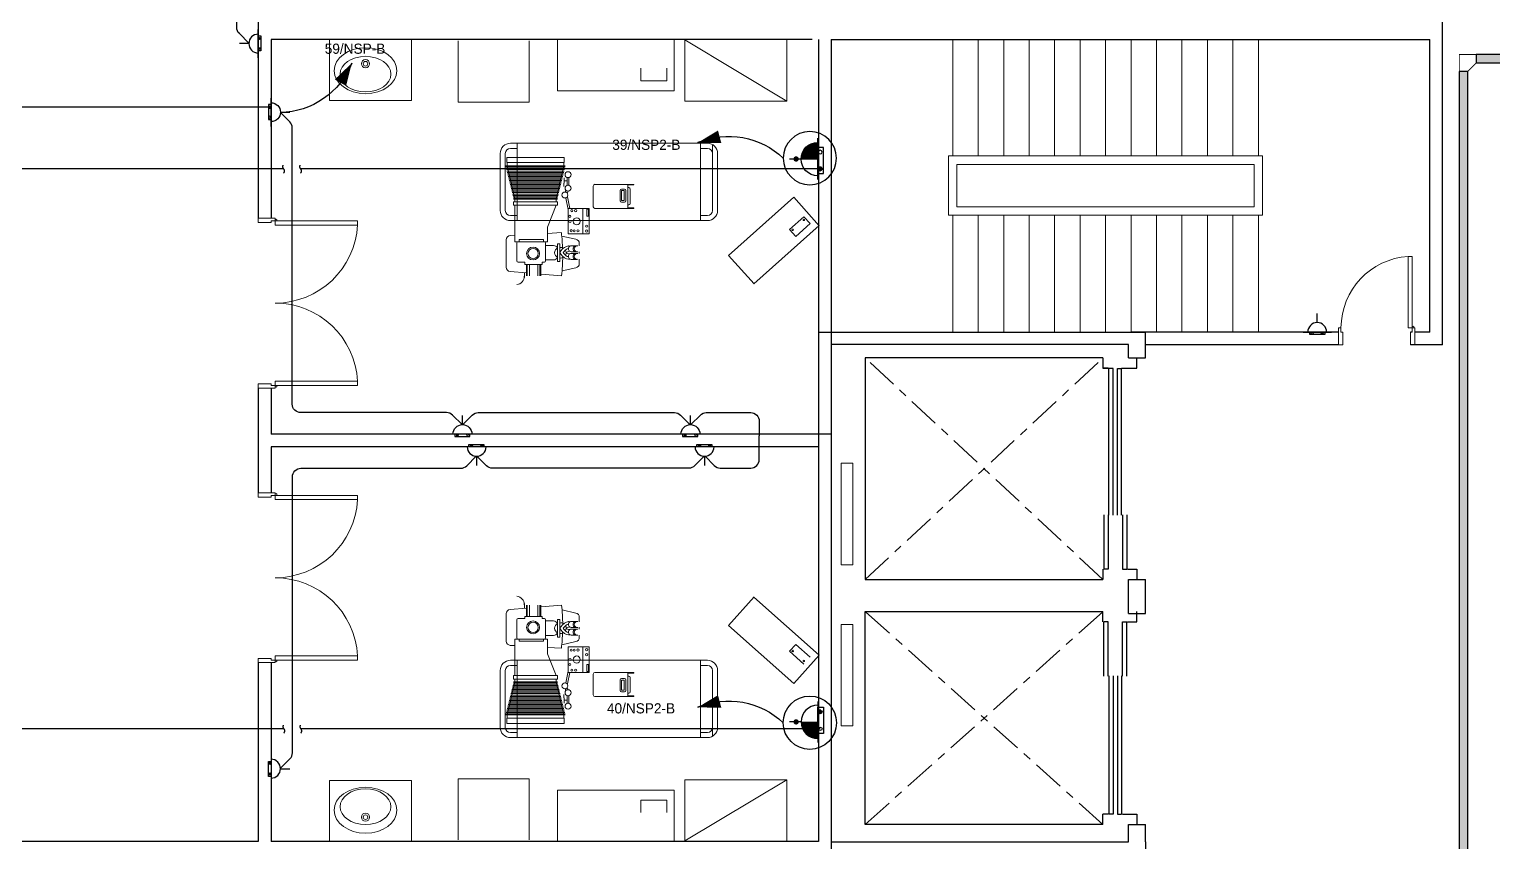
# Model space of a CAD drawing. Extents: x -1451 to 148, y -12854 to 856.
# Drawn here: x 27.23 to 44.47, y 348.67 to 358.24 of the extents above; entities that cross this region are included whole.
import ezdxf
from ezdxf.enums import TextEntityAlignment as Align

# ---------------------------------------------------------------- set-up
doc = ezdxf.new("R2010")
doc.units = 0
doc.header["$LTSCALE"] = 0.15
doc.linetypes.add('CENTERX2', pattern=[4, 2.5, -0.5, 0.5, -0.5])
doc.linetypes.add('HIDDEN', pattern=[0.375, 0.25, -0.125])
doc.layers.get('0').update_dxf_attribs({"color": 252})
for name, color, linetype in [('0 BDH', 252, 'Continuous'), ('0 NORMAL WIRING', 252, 'Continuous'), ('0 sockets', 252, 'Continuous'), ('0 TRATS', 252, 'Continuous'), ('0 WIRING 3', 4, 'Continuous'), ('AUTOINCR', 7, 'Continuous'), ('CIRCUIT_PRO_LAYER', 7, 'Continuous'), ('CPTOOLS-TRAY', 1, 'Continuous'), ('d1', 252, 'Continuous'), ('E- Power- SYM', 4, 'Continuous'), ('E-SOCK', 2, 'Continuous'), ('grocol', 252, 'Continuous'), ('TEXT', 3, 'Continuous'), ('WINDOW', 252, 'Continuous'), ('WIRING', 4, 'Continuous'), ('XREF', 8, 'Continuous')]:
    doc.layers.add(name, color=color, linetype=linetype)
for name, color, linetype, lineweight in [('DOOR', 252, 'Continuous', 20), ('elev', 252, 'Continuous', 9), ('FURNITURE-1', 252, 'Continuous', 9), ('sofa', 252, 'Continuous', 9), ('wall', 252, 'Continuous', 30)]:
    doc.layers.add(name, color=color, linetype=linetype, lineweight=lineweight)

# ---------------------------------------------------------------- blocks, each defined once
blk = doc.blocks.new('ELLIPSE')
blk.add_circle((0.5, 0.5), 0.5)
blk = doc.blocks.new('ARCH')
at = {"layer": 'd1', "linetype": 'CENTERX2'}
for p, q in [((39.874, 351.762), (37.075, 354.372)), ((37.075, 351.762), (39.874, 354.372)), ((37.075, 348.877), (39.874, 351.384)), ((39.874, 348.877), (37.075, 351.384))]:
    blk.add_line(p, q, dxfattribs=at)
at = {"layer": 'd1', "ltscale": 0.5}
for p, q in [((39.944, 352.52), (39.944, 354.248)), ((39.994, 354.248), (39.944, 354.248)), ((39.994, 352.52), (39.994, 354.248)), ((40.044, 352.52), (40.044, 354.248)), ((40.044, 354.248), (40.094, 354.248)), ((40.094, 352.52), (40.094, 354.248)), ((39.884, 352.522), (39.884, 351.882)), ((39.934, 352.522), (39.934, 351.882)), ((40.104, 352.522), (40.104, 351.882)), ((40.154, 352.522), (40.154, 351.882)), ((39.934, 351.882), (39.884, 351.882)), ((40.104, 351.882), (40.154, 351.882)), ((39.884, 350.624), (39.884, 351.264)), ((39.934, 351.264), (39.884, 351.264)), ((39.934, 350.624), (39.934, 351.264)), ((40.104, 350.624), (40.104, 351.264)), ((40.104, 351.264), (40.154, 351.264)), ((40.154, 350.624), (40.154, 351.264)), ((39.944, 350.626), (39.944, 348.997)), ((39.994, 350.626), (39.994, 348.997)), ((40.044, 350.626), (40.044, 348.997)), ((40.094, 350.626), (40.094, 348.997)), ((39.994, 348.997), (39.944, 348.997)), ((40.044, 348.997), (40.094, 348.997))]:
    blk.add_line(p, q, dxfattribs=at)
at = {"layer": 'DOOR'}
for points in [[(30.125, 355.987), (30.125, 356.017), (29.925, 356.017), (29.925, 355.967), (30.075, 355.967), (30.075, 355.987)], [(30.125, 355.987), (31.095, 355.987), (31.095, 355.937), (30.125, 355.937)], [(43.518, 354.727), (43.518, 355.567), (43.469, 355.567), (43.469, 354.727)], [(42.678, 354.727), (42.648, 354.727), (42.648, 354.527), (42.698, 354.527), (42.698, 354.677), (42.678, 354.677)], [(43.518, 354.727), (43.548, 354.727), (43.548, 354.527), (43.498, 354.527), (43.498, 354.677), (43.518, 354.677)], [(30.125, 354.047), (30.125, 354.017), (29.925, 354.017), (29.925, 354.067), (30.075, 354.067), (30.075, 354.047)], [(30.125, 354.047), (31.095, 354.047), (31.095, 354.097), (30.125, 354.097)], [(30.125, 352.753), (30.125, 352.783), (29.925, 352.783), (29.925, 352.733), (30.075, 352.733), (30.075, 352.753)], [(30.125, 352.753), (31.095, 352.753), (31.095, 352.703), (30.125, 352.703)], [(30.125, 350.813), (30.125, 350.783), (29.925, 350.783), (29.925, 350.833), (30.075, 350.833), (30.075, 350.813)], [(30.125, 350.813), (31.095, 350.813), (31.095, 350.863), (30.125, 350.863)]]:
    blk.add_lwpolyline(points, close=True, dxfattribs=at)
for centre in [(30.135, 355.997), (43.528, 354.737), (30.135, 354.037), (30.135, 352.763), (30.135, 350.803)]:
    blk.add_circle(centre, 0.01, dxfattribs=at)
for centre, radius, start, end in [((30.125, 355.989), 0.971, 270, 357.0492), ((43.523, 354.724), 0.845, 93.6111, 179.7782), ((30.125, 354.047), 0.971, 2.9508, 90), ((30.125, 352.753), 0.971, 270, 357.0492), ((30.125, 350.811), 0.971, 2.9508, 90)]:
    blk.add_arc(centre, radius, start, end, dxfattribs=at)
at = {"layer": 'elev'}
for p, q in [((38.105, 356.752), (38.105, 358.127)), ((38.105, 356.752), (38.105, 358.127)), ((38.405, 356.752), (38.405, 358.127)), ((38.705, 356.752), (38.705, 358.127)), ((39.005, 356.752), (39.005, 358.127)), ((39.305, 356.752), (39.305, 358.127)), ((39.605, 356.752), (39.605, 358.127)), ((39.905, 356.752), (39.905, 358.127)), ((40.205, 356.752), (40.205, 358.127)), ((40.505, 356.752), (40.505, 358.127)), ((40.805, 356.752), (40.805, 358.127)), ((41.105, 356.752), (41.105, 358.127)), ((41.405, 356.752), (41.405, 358.127)), ((41.705, 356.752), (41.705, 358.127)), ((38.055, 356.752), (41.755, 356.752)), ((38.055, 356.052), (38.055, 356.752)), ((38.155, 356.652), (41.655, 356.652)), ((38.155, 356.152), (38.155, 356.652)), ((41.655, 356.652), (41.655, 356.152)), ((41.755, 356.752), (41.755, 356.052)), ((41.655, 356.152), (38.155, 356.152)), ((41.755, 356.052), (38.055, 356.052)), ((38.105, 354.677), (38.105, 356.052)), ((38.105, 354.677), (38.105, 356.052)), ((38.405, 354.677), (38.405, 356.052)), ((38.705, 354.677), (38.705, 356.052)), ((39.005, 354.677), (39.005, 356.052)), ((39.305, 354.677), (39.305, 356.052)), ((39.605, 354.677), (39.605, 356.052)), ((39.905, 354.677), (39.905, 356.052)), ((40.205, 354.677), (40.205, 356.052)), ((40.505, 354.677), (40.505, 356.052)), ((40.805, 354.677), (40.805, 356.052)), ((41.105, 354.677), (41.105, 356.052)), ((41.405, 354.677), (41.405, 356.052)), ((41.705, 354.677), (41.705, 356.052)), ((36.792, 353.133), (36.792, 351.936)), ((36.928, 353.133), (36.792, 353.133)), ((36.928, 351.936), (36.928, 353.133)), ((36.792, 351.936), (36.928, 351.936)), ((36.792, 351.233), (36.792, 350.036)), ((36.928, 351.233), (36.792, 351.233)), ((36.928, 350.036), (36.928, 351.233)), ((36.792, 350.036), (36.928, 350.036))]:
    blk.add_line(p, q, dxfattribs=at)
at = {"layer": 'FURNITURE-1', "ltscale": 0.5}
for p, q in [((30.764, 358.125), (30.764, 357.405)), ((31.731, 358.125), (31.731, 357.405)), ((32.28, 357.386), (32.28, 358.106)), ((33.116, 357.386), (33.116, 358.106)), ((33.45, 357.518), (33.45, 358.118)), ((34.822, 357.518), (34.822, 358.118)), ((36.151, 357.398), (34.951, 358.118)), ((34.951, 357.398), (34.951, 358.118)), ((36.151, 358.125), (36.151, 357.398)), ((34.433, 357.637), (34.433, 357.784)), ((34.738, 357.637), (34.738, 357.784)), ((33.45, 357.52), (34.822, 357.52)), ((34.433, 357.637), (34.738, 357.637)), ((31.731, 357.405), (30.764, 357.405)), ((32.28, 357.386), (33.116, 357.386)), ((36.151, 357.398), (34.951, 357.398)), ((35.135, 356.901), (32.975, 356.901)), ((35.135, 356.901), (32.975, 356.901)), ((35.135, 356.901), (35.135, 355.99)), ((35.135, 356.901), (35.215, 356.901)), ((35.135, 356.841), (35.215, 356.841)), ((35.275, 356.885), (35.275, 356.11)), ((35.335, 356.781), (35.335, 356.11)), ((35.465, 355.579), (36.232, 356.265)), ((36.532, 355.93), (36.232, 356.265)), ((35.135, 355.99), (32.975, 355.99)), ((35.135, 355.99), (32.975, 355.99)), ((35.135, 356.05), (35.215, 356.05)), ((35.135, 355.99), (35.215, 355.99)), ((36.353, 356.036), (36.183, 355.884)), ((36.426, 355.955), (36.353, 356.036)), ((35.764, 355.245), (36.531, 355.931)), ((36.256, 355.802), (36.183, 355.884)), ((36.256, 355.802), (36.426, 355.955)), ((35.765, 355.244), (35.465, 355.579)), ((35.765, 351.556), (35.465, 351.221)), ((35.764, 351.555), (36.531, 350.869)), ((35.465, 351.221), (36.232, 350.535)), ((36.256, 350.998), (36.183, 350.916)), ((36.256, 350.998), (36.426, 350.845)), ((35.135, 350.81), (32.975, 350.81)), ((35.135, 350.81), (32.975, 350.81)), ((35.135, 349.899), (35.135, 350.81)), ((35.135, 350.81), (35.215, 350.81)), ((36.353, 350.764), (36.183, 350.916)), ((36.532, 350.87), (36.232, 350.535)), ((35.135, 350.75), (35.215, 350.75)), ((35.275, 349.915), (35.275, 350.69)), ((35.335, 350.019), (35.335, 350.69)), ((35.135, 349.959), (35.215, 349.959)), ((35.135, 349.899), (32.975, 349.899)), ((35.135, 349.899), (32.975, 349.899)), ((35.135, 349.899), (35.215, 349.899)), ((32.28, 349.414), (32.28, 348.694)), ((32.28, 349.414), (33.116, 349.414)), ((33.116, 349.414), (33.116, 348.694)), ((31.731, 349.395), (30.764, 349.395)), ((30.764, 348.675), (30.764, 349.395)), ((31.731, 348.675), (31.731, 349.395)), ((33.45, 349.282), (33.45, 348.682)), ((33.45, 349.28), (34.822, 349.28)), ((34.822, 349.282), (34.822, 348.682)), ((36.151, 349.402), (34.951, 348.682)), ((36.151, 349.402), (34.951, 349.402)), ((34.951, 349.402), (34.951, 348.682)), ((36.151, 349.402), (36.151, 348.682)), ((34.433, 349.163), (34.433, 349.016)), ((34.433, 349.163), (34.738, 349.163)), ((34.738, 349.163), (34.738, 349.016))]:
    blk.add_line(p, q, dxfattribs=at)
for centre in [(36.351, 355.998), (36.22, 355.881), (36.22, 350.919), (36.351, 350.802)]:
    blk.add_circle(centre, 0.00846, dxfattribs=at)
for centre, radius, start, end in [((35.215, 356.781), 0.12, 0, 90), ((35.215, 356.781), 0.06, 0, 90), ((35.215, 356.11), 0.12, 270, 0), ((35.215, 356.11), 0.06, 270, 0), ((35.215, 350.69), 0.12, 0, 90), ((35.215, 350.69), 0.06, 0, 90), ((35.215, 350.019), 0.06, 270, 0), ((35.215, 350.019), 0.12, 270, 0)]:
    blk.add_arc(centre, radius, start, end, dxfattribs=at)
at = {"layer": 'grocol', "ltscale": 0.5}
for p, q in [((40.374, 354.673), (36.53, 354.673)), ((40.374, 354.532), (40.374, 354.673)), ((40.174, 354.532), (36.675, 354.532)), ((36.675, 348.673), (40.174, 348.673)), ((40.374, 348.673), (40.374, 348.532))]:
    blk.add_line(p, q, dxfattribs=at)
at = {"layer": 'sofa'}
for p, q in [((32.975, 356.901), (32.895, 356.901)), ((32.975, 356.901), (32.895, 356.901)), ((32.975, 356.841), (32.895, 356.841)), ((32.975, 356.841), (32.895, 356.841)), ((32.975, 356.901), (32.975, 355.99)), ((32.975, 356.901), (32.975, 355.99)), ((32.775, 356.781), (32.775, 356.11)), ((32.775, 356.781), (32.775, 356.11)), ((32.835, 356.781), (32.835, 356.11)), ((32.835, 356.781), (32.835, 356.11)), ((32.852, 356.673), (32.852, 356.735)), ((32.852, 356.673), (32.852, 356.735)), ((32.852, 356.735), (33.529, 356.735)), ((32.852, 356.735), (33.529, 356.735)), ((33.529, 356.673), (32.852, 356.673)), ((33.529, 356.673), (32.852, 356.673)), ((32.855, 356.634), (32.855, 356.673)), ((32.855, 356.634), (32.855, 356.673)), ((33.526, 356.634), (33.526, 356.673)), ((33.529, 356.673), (33.529, 356.735)), ((33.529, 356.673), (33.529, 356.735)), ((33.541, 356.634), (32.84, 356.634)), ((33.541, 356.634), (32.84, 356.634)), ((33.538, 356.622), (32.842, 356.622)), ((33.538, 356.622), (32.842, 356.622)), ((33.535, 356.606), (32.846, 356.606)), ((33.535, 356.606), (32.846, 356.606)), ((33.531, 356.59), (32.85, 356.59)), ((33.531, 356.59), (32.85, 356.59)), ((33.527, 356.574), (32.854, 356.574)), ((33.527, 356.574), (32.854, 356.574)), ((32.855, 356.634), (32.947, 356.248)), ((32.855, 356.634), (32.947, 356.248)), ((33.523, 356.558), (32.858, 356.558)), ((33.523, 356.558), (32.858, 356.558)), ((33.519, 356.542), (32.861, 356.542)), ((33.519, 356.542), (32.861, 356.542)), ((33.516, 356.526), (32.865, 356.526)), ((33.516, 356.526), (32.865, 356.526)), ((33.512, 356.51), (32.869, 356.51)), ((33.512, 356.51), (32.869, 356.51)), ((33.508, 356.495), (32.873, 356.495)), ((33.508, 356.495), (32.873, 356.495)), ((33.504, 356.479), (32.877, 356.479)), ((33.504, 356.479), (32.877, 356.479)), ((33.526, 356.634), (33.434, 356.248)), ((33.526, 356.634), (33.434, 356.248)), ((33.529, 356.494), (33.529, 356.432)), ((33.529, 356.494), (33.529, 356.432)), ((33.562, 356.496), (33.562, 356.407)), ((33.562, 356.496), (33.562, 356.407)), ((33.585, 356.496), (33.585, 356.407)), ((33.585, 356.496), (33.585, 356.407)), ((33.5, 356.463), (32.88, 356.463)), ((33.5, 356.463), (32.88, 356.463)), ((33.497, 356.447), (32.884, 356.447)), ((33.497, 356.447), (32.884, 356.447)), ((33.493, 356.431), (32.888, 356.431)), ((33.493, 356.431), (32.888, 356.431)), ((33.489, 356.415), (32.892, 356.415)), ((33.489, 356.415), (32.892, 356.415)), ((33.485, 356.399), (32.896, 356.399)), ((33.485, 356.399), (32.896, 356.399)), ((33.481, 356.383), (32.899, 356.383)), ((33.481, 356.383), (32.899, 356.383)), ((33.478, 356.367), (32.903, 356.367)), ((33.478, 356.367), (32.903, 356.367)), ((33.474, 356.351), (32.907, 356.351)), ((33.474, 356.351), (32.907, 356.351)), ((33.47, 356.335), (32.911, 356.335)), ((33.47, 356.335), (32.911, 356.335)), ((33.466, 356.319), (32.915, 356.319)), ((33.466, 356.319), (32.915, 356.319)), ((33.526, 356.393), (33.526, 356.432)), ((33.526, 356.393), (33.526, 356.432)), ((33.562, 356.46), (33.529, 356.46)), ((33.562, 356.46), (33.529, 356.46)), ((33.549, 356.348), (33.538, 356.324)), ((33.576, 356.337), (33.567, 356.317)), ((33.87, 356.153), (33.87, 356.397)), ((33.87, 356.153), (33.87, 356.397)), ((33.89, 356.417), (34.278, 356.417)), ((33.89, 356.417), (34.278, 356.417)), ((34.187, 356.346), (34.187, 356.221)), ((34.187, 356.346), (34.187, 356.221)), ((34.239, 356.361), (34.202, 356.361)), ((34.239, 356.361), (34.202, 356.361)), ((34.204, 356.343), (34.236, 356.343)), ((34.204, 356.225), (34.204, 356.343)), ((34.204, 356.343), (34.236, 356.343)), ((34.204, 356.225), (34.204, 356.343)), ((34.236, 356.343), (34.236, 356.225)), ((34.236, 356.343), (34.236, 356.225)), ((34.254, 356.221), (34.254, 356.346)), ((34.254, 356.221), (34.254, 356.346)), ((34.268, 356.417), (34.347, 356.417)), ((34.268, 356.417), (34.347, 356.417)), ((34.278, 356.417), (34.278, 356.14)), ((34.278, 356.417), (34.278, 356.14)), ((34.347, 356.41), (34.278, 356.41)), ((34.347, 356.41), (34.278, 356.41)), ((34.278, 356.378), (34.29, 356.378)), ((34.278, 356.378), (34.29, 356.378)), ((34.305, 356.363), (34.305, 356.192)), ((34.305, 356.363), (34.305, 356.192)), ((34.347, 356.417), (34.347, 356.41)), ((34.347, 356.417), (34.347, 356.41)), ((33.462, 356.303), (32.918, 356.303)), ((33.462, 356.303), (32.918, 356.303)), ((33.459, 356.287), (32.922, 356.287)), ((33.459, 356.287), (32.922, 356.287)), ((33.455, 356.271), (32.926, 356.271)), ((33.455, 356.271), (32.926, 356.271)), ((33.451, 356.256), (32.93, 356.256)), ((33.451, 356.256), (32.93, 356.256)), ((33.448, 356.244), (32.932, 356.244)), ((32.932, 356.212), (32.932, 356.171)), ((33.449, 356.212), (32.932, 356.212)), ((33.449, 356.171), (32.932, 356.171)), ((32.948, 356.244), (32.948, 356.212)), ((32.948, 356.171), (32.948, 355.741)), ((33.433, 356.171), (33.333, 355.913)), ((33.433, 356.244), (33.433, 356.212)), ((33.449, 356.212), (33.449, 356.171)), ((33.546, 356.255), (33.575, 356.119)), ((33.566, 356.269), (33.594, 356.133)), ((33.566, 356.269), (33.594, 356.133)), ((33.575, 355.832), (33.575, 356.133)), ((33.575, 356.133), (33.823, 356.133)), ((33.575, 356.133), (33.823, 356.133)), ((33.748, 356.133), (33.748, 355.832)), ((33.748, 356.133), (33.748, 355.832)), ((33.823, 356.133), (33.823, 355.832)), ((33.823, 356.133), (33.823, 355.832)), ((34.278, 356.132), (33.89, 356.132)), ((34.278, 356.132), (33.89, 356.132)), ((34.202, 356.206), (34.239, 356.206)), ((34.202, 356.206), (34.239, 356.206)), ((34.236, 356.225), (34.204, 356.225)), ((34.236, 356.225), (34.204, 356.225)), ((34.268, 356.132), (34.347, 356.132)), ((34.268, 356.132), (34.347, 356.132)), ((34.29, 356.177), (34.278, 356.177)), ((34.29, 356.177), (34.278, 356.177)), ((34.347, 356.14), (34.278, 356.14)), ((34.347, 356.14), (34.278, 356.14)), ((34.278, 356.132), (34.278, 356.132)), ((34.278, 356.132), (34.278, 356.132)), ((34.347, 356.132), (34.347, 356.14)), ((34.347, 356.132), (34.347, 356.14)), ((32.975, 356.05), (32.895, 356.05)), ((32.975, 355.99), (32.895, 355.99)), ((33.816, 356.123), (33.794, 356.123)), ((33.794, 356.123), (33.794, 356.041)), ((33.816, 356.123), (33.794, 356.123)), ((33.794, 356.123), (33.794, 356.041)), ((33.794, 356.041), (33.816, 356.041)), ((33.794, 356.041), (33.816, 356.041)), ((33.816, 356.041), (33.816, 356.123)), ((33.816, 356.041), (33.816, 356.123)), ((32.893, 355.814), (32.948, 355.817)), ((33.333, 355.741), (33.333, 355.913)), ((33.333, 355.839), (33.496, 355.848)), ((33.5, 355.808), (33.667, 355.77)), ((33.5, 355.808), (33.667, 355.77)), ((33.823, 355.832), (33.575, 355.832)), ((33.823, 355.832), (33.575, 355.832)), ((32.846, 355.44), (32.846, 355.764)), ((33.021, 355.741), (32.948, 355.741)), ((32.97, 355.514), (32.97, 355.726)), ((32.985, 355.741), (33.295, 355.741)), ((33.285, 355.766), (32.999, 355.766)), ((32.999, 355.766), (32.999, 355.741)), ((33.26, 355.741), (33.333, 355.741)), ((33.285, 355.741), (33.285, 355.766)), ((33.31, 355.726), (33.31, 355.514)), ((33.31, 355.696), (33.404, 355.696)), ((33.451, 355.717), (33.476, 355.717)), ((33.451, 355.508), (33.451, 355.717)), ((33.476, 355.717), (33.476, 355.508)), ((33.612, 355.692), (33.677, 355.692)), ((33.612, 355.692), (33.677, 355.692)), ((33.682, 355.622), (33.612, 355.622)), ((33.682, 355.622), (33.612, 355.622)), ((33.706, 355.721), (33.706, 355.692)), ((33.706, 355.721), (33.706, 355.692)), ((33.706, 355.623), (33.706, 355.601)), ((33.706, 355.623), (33.706, 355.601)), ((33.066, 355.499), (32.985, 355.499)), ((33.066, 355.499), (33.066, 355.473)), ((33.066, 355.473), (33.268, 355.473)), ((33.086, 355.339), (33.086, 355.473)), ((33.094, 355.473), (33.094, 355.339)), ((33.119, 355.473), (33.119, 355.339)), ((33.218, 355.473), (33.218, 355.339)), ((33.243, 355.473), (33.243, 355.339)), ((33.252, 355.473), (33.252, 355.339)), ((33.295, 355.499), (33.268, 355.499)), ((33.268, 355.473), (33.268, 355.499)), ((33.404, 355.527), (33.31, 355.527)), ((33.476, 355.508), (33.451, 355.508)), ((33.682, 355.604), (33.612, 355.604)), ((33.682, 355.604), (33.612, 355.604)), ((33.612, 355.533), (33.677, 355.533)), ((33.612, 355.533), (33.677, 355.533)), ((33.706, 355.535), (33.706, 355.483)), ((33.706, 355.535), (33.706, 355.483)), ((33.086, 355.374), (32.892, 355.39)), ((33.059, 355.321), (33.059, 355.376)), ((33.499, 355.34), (33.252, 355.36)), ((33.504, 355.397), (33.667, 355.434)), ((33.504, 355.397), (33.667, 355.434)), ((33.059, 351.479), (33.059, 351.424)), ((32.846, 351.36), (32.846, 351.036)), ((33.086, 351.426), (32.892, 351.41)), ((33.066, 351.301), (33.066, 351.327)), ((33.066, 351.327), (33.268, 351.327)), ((33.086, 351.461), (33.086, 351.327)), ((33.094, 351.327), (33.094, 351.461)), ((33.119, 351.327), (33.119, 351.461)), ((33.218, 351.327), (33.218, 351.461)), ((33.243, 351.327), (33.243, 351.461)), ((33.252, 351.327), (33.252, 351.461)), ((33.499, 351.46), (33.252, 351.44)), ((33.268, 351.327), (33.268, 351.301)), ((33.504, 351.403), (33.667, 351.366)), ((33.504, 351.403), (33.667, 351.366)), ((33.706, 351.265), (33.706, 351.317)), ((33.706, 351.265), (33.706, 351.317)), ((32.97, 351.286), (32.97, 351.074)), ((33.066, 351.301), (32.985, 351.301)), ((33.295, 351.301), (33.268, 351.301)), ((33.31, 351.074), (33.31, 351.286)), ((33.404, 351.273), (33.31, 351.273)), ((33.476, 351.292), (33.451, 351.292)), ((33.451, 351.292), (33.451, 351.083)), ((33.476, 351.083), (33.476, 351.292)), ((33.612, 351.267), (33.677, 351.267)), ((33.612, 351.267), (33.677, 351.267)), ((33.682, 351.196), (33.612, 351.196)), ((33.682, 351.196), (33.612, 351.196)), ((33.682, 351.178), (33.612, 351.178)), ((33.682, 351.178), (33.612, 351.178)), ((33.706, 351.177), (33.706, 351.199)), ((33.706, 351.177), (33.706, 351.199)), ((32.893, 350.986), (32.948, 350.983)), ((32.948, 350.629), (32.948, 351.059)), ((33.021, 351.059), (32.948, 351.059)), ((32.985, 351.059), (33.295, 351.059)), ((32.999, 351.034), (32.999, 351.059)), ((33.285, 351.034), (32.999, 351.034)), ((33.26, 351.059), (33.333, 351.059)), ((33.285, 351.059), (33.285, 351.034)), ((33.31, 351.104), (33.404, 351.104)), ((33.333, 351.059), (33.333, 350.887)), ((33.333, 350.961), (33.496, 350.952)), ((33.451, 351.083), (33.476, 351.083)), ((33.5, 350.992), (33.667, 351.03)), ((33.5, 350.992), (33.667, 351.03)), ((33.823, 350.968), (33.575, 350.968)), ((33.823, 350.968), (33.575, 350.968)), ((33.575, 350.968), (33.575, 350.667)), ((33.612, 351.108), (33.677, 351.108)), ((33.612, 351.108), (33.677, 351.108)), ((33.706, 351.079), (33.706, 351.108)), ((33.706, 351.079), (33.706, 351.108)), ((33.748, 350.667), (33.748, 350.968)), ((33.748, 350.667), (33.748, 350.968)), ((33.823, 350.667), (33.823, 350.968)), ((33.823, 350.667), (33.823, 350.968)), ((32.975, 350.81), (32.895, 350.81)), ((32.975, 349.899), (32.975, 350.81)), ((32.975, 349.899), (32.975, 350.81)), ((33.433, 350.629), (33.333, 350.887)), ((32.775, 350.019), (32.775, 350.69)), ((32.775, 350.019), (32.775, 350.69)), ((32.835, 350.019), (32.835, 350.69)), ((32.835, 350.019), (32.835, 350.69)), ((32.975, 350.75), (32.895, 350.75)), ((33.449, 350.629), (32.932, 350.629)), ((32.932, 350.588), (32.932, 350.629)), ((33.449, 350.588), (33.449, 350.629)), ((33.546, 350.545), (33.575, 350.681)), ((33.566, 350.531), (33.594, 350.667)), ((33.566, 350.531), (33.594, 350.667)), ((33.575, 350.667), (33.823, 350.667)), ((33.575, 350.667), (33.823, 350.667)), ((33.794, 350.677), (33.794, 350.759)), ((33.794, 350.759), (33.816, 350.759)), ((33.794, 350.677), (33.794, 350.759)), ((33.794, 350.759), (33.816, 350.759)), ((33.816, 350.677), (33.794, 350.677)), ((33.816, 350.677), (33.794, 350.677)), ((33.816, 350.759), (33.816, 350.677)), ((33.816, 350.759), (33.816, 350.677)), ((33.87, 350.647), (33.87, 350.403)), ((33.87, 350.647), (33.87, 350.403)), ((34.278, 350.668), (33.89, 350.668)), ((34.278, 350.668), (33.89, 350.668)), ((34.268, 350.668), (34.347, 350.668)), ((34.268, 350.668), (34.347, 350.668)), ((34.278, 350.668), (34.278, 350.668)), ((34.278, 350.668), (34.278, 350.668)), ((34.278, 350.383), (34.278, 350.66)), ((34.278, 350.383), (34.278, 350.66)), ((34.347, 350.66), (34.278, 350.66)), ((34.347, 350.66), (34.278, 350.66)), ((34.29, 350.623), (34.278, 350.623)), ((34.29, 350.623), (34.278, 350.623)), ((34.347, 350.668), (34.347, 350.66)), ((34.347, 350.668), (34.347, 350.66)), ((32.855, 350.166), (32.947, 350.552)), ((32.855, 350.166), (32.947, 350.552)), ((33.474, 350.449), (32.907, 350.449)), ((33.474, 350.449), (32.907, 350.449)), ((33.47, 350.465), (32.911, 350.465)), ((33.47, 350.465), (32.911, 350.465)), ((33.466, 350.481), (32.915, 350.481)), ((33.466, 350.481), (32.915, 350.481)), ((33.462, 350.497), (32.918, 350.497)), ((33.462, 350.497), (32.918, 350.497)), ((33.459, 350.513), (32.922, 350.513)), ((33.459, 350.513), (32.922, 350.513)), ((33.455, 350.529), (32.926, 350.529)), ((33.455, 350.529), (32.926, 350.529)), ((33.451, 350.544), (32.93, 350.544)), ((33.451, 350.544), (32.93, 350.544)), ((33.449, 350.588), (32.932, 350.588)), ((33.448, 350.556), (32.932, 350.556)), ((32.948, 350.556), (32.948, 350.588)), ((33.433, 350.556), (33.433, 350.588)), ((33.526, 350.166), (33.434, 350.552)), ((33.526, 350.166), (33.434, 350.552)), ((33.549, 350.452), (33.538, 350.476)), ((33.576, 350.463), (33.567, 350.483)), ((34.187, 350.454), (34.187, 350.579)), ((34.187, 350.454), (34.187, 350.579)), ((34.202, 350.594), (34.239, 350.594)), ((34.202, 350.594), (34.239, 350.594)), ((34.236, 350.575), (34.204, 350.575)), ((34.204, 350.575), (34.204, 350.457)), ((34.236, 350.575), (34.204, 350.575)), ((34.204, 350.575), (34.204, 350.457)), ((34.204, 350.457), (34.236, 350.457)), ((34.204, 350.457), (34.236, 350.457)), ((34.236, 350.457), (34.236, 350.575)), ((34.236, 350.457), (34.236, 350.575)), ((34.254, 350.579), (34.254, 350.454)), ((34.254, 350.579), (34.254, 350.454)), ((34.305, 350.437), (34.305, 350.608)), ((34.305, 350.437), (34.305, 350.608)), ((33.516, 350.274), (32.865, 350.274)), ((33.516, 350.274), (32.865, 350.274)), ((33.512, 350.29), (32.869, 350.29)), ((33.512, 350.29), (32.869, 350.29)), ((33.508, 350.305), (32.873, 350.305)), ((33.508, 350.305), (32.873, 350.305)), ((33.504, 350.321), (32.877, 350.321)), ((33.504, 350.321), (32.877, 350.321)), ((33.5, 350.337), (32.88, 350.337)), ((33.5, 350.337), (32.88, 350.337)), ((33.497, 350.353), (32.884, 350.353)), ((33.497, 350.353), (32.884, 350.353)), ((33.493, 350.369), (32.888, 350.369)), ((33.493, 350.369), (32.888, 350.369)), ((33.489, 350.385), (32.892, 350.385)), ((33.489, 350.385), (32.892, 350.385)), ((33.485, 350.401), (32.896, 350.401)), ((33.485, 350.401), (32.896, 350.401)), ((33.481, 350.417), (32.899, 350.417)), ((33.481, 350.417), (32.899, 350.417)), ((33.478, 350.433), (32.903, 350.433)), ((33.478, 350.433), (32.903, 350.433)), ((33.526, 350.407), (33.526, 350.368)), ((33.526, 350.407), (33.526, 350.368)), ((33.529, 350.306), (33.529, 350.368)), ((33.529, 350.306), (33.529, 350.368)), ((33.562, 350.34), (33.529, 350.34)), ((33.562, 350.34), (33.529, 350.34)), ((33.562, 350.304), (33.562, 350.393)), ((33.562, 350.304), (33.562, 350.393)), ((33.585, 350.304), (33.585, 350.393)), ((33.585, 350.304), (33.585, 350.393)), ((33.89, 350.383), (34.278, 350.383)), ((33.89, 350.383), (34.278, 350.383)), ((34.239, 350.439), (34.202, 350.439)), ((34.239, 350.439), (34.202, 350.439)), ((34.268, 350.383), (34.347, 350.383)), ((34.268, 350.383), (34.347, 350.383)), ((34.278, 350.422), (34.29, 350.422)), ((34.278, 350.422), (34.29, 350.422)), ((34.347, 350.39), (34.278, 350.39)), ((34.347, 350.39), (34.278, 350.39)), ((34.347, 350.383), (34.347, 350.39)), ((34.347, 350.383), (34.347, 350.39)), ((33.541, 350.166), (32.84, 350.166)), ((33.541, 350.166), (32.84, 350.166)), ((33.538, 350.178), (32.842, 350.178)), ((33.538, 350.178), (32.842, 350.178)), ((33.535, 350.194), (32.846, 350.194)), ((33.535, 350.194), (32.846, 350.194)), ((33.531, 350.21), (32.85, 350.21)), ((33.531, 350.21), (32.85, 350.21)), ((32.852, 350.127), (32.852, 350.065)), ((33.529, 350.127), (32.852, 350.127)), ((32.852, 350.127), (32.852, 350.065)), ((33.529, 350.127), (32.852, 350.127)), ((33.527, 350.226), (32.854, 350.226)), ((33.527, 350.226), (32.854, 350.226)), ((32.855, 350.166), (32.855, 350.127)), ((32.855, 350.166), (32.855, 350.127)), ((33.523, 350.242), (32.858, 350.242)), ((33.523, 350.242), (32.858, 350.242)), ((33.519, 350.258), (32.861, 350.258)), ((33.519, 350.258), (32.861, 350.258)), ((33.526, 350.166), (33.526, 350.127)), ((33.526, 350.166), (33.526, 350.127)), ((33.529, 350.127), (33.529, 350.065)), ((32.852, 350.065), (33.529, 350.065)), ((32.852, 350.065), (33.529, 350.065)), ((32.975, 349.959), (32.895, 349.959)), ((32.975, 349.959), (32.895, 349.959)), ((32.975, 349.899), (32.895, 349.899)), ((32.975, 349.899), (32.895, 349.899))]:
    blk.add_line(p, q, dxfattribs=at)
for centre, radius in [((31.188, 357.838), 0.048), ((31.188, 357.838), 0.027), ((33.574, 356.531), 0.0349), ((33.574, 356.531), 0.0349), ((33.537, 356.291), 0.0349), ((33.574, 356.372), 0.0349), ((33.574, 356.372), 0.0349), ((33.595, 356.04), 0.0125), ((33.595, 356.04), 0.0125), ((33.597, 355.98), 0.0125), ((33.597, 355.98), 0.0125), ((33.619, 356.107), 0.0125), ((33.619, 356.107), 0.0125), ((33.676, 355.981), 0.0418), ((33.676, 355.981), 0.0418), ((33.664, 356.107), 0.0125), ((33.664, 356.107), 0.0125), ((33.611, 355.871), 0.0125), ((33.611, 355.871), 0.0125), ((33.646, 355.87), 0.0125), ((33.646, 355.87), 0.0125), ((33.691, 355.869), 0.0125), ((33.691, 355.869), 0.0125), ((33.793, 355.924), 0.0134), ((33.793, 355.924), 0.0134), ((33.793, 355.866), 0.0134), ((33.793, 355.866), 0.0134), ((33.162, 355.602), 0.0758), ((33.162, 355.602), 0.0607), ((33.162, 351.198), 0.0758), ((33.162, 351.198), 0.0607), ((33.597, 350.82), 0.0125), ((33.597, 350.82), 0.0125), ((33.611, 350.929), 0.0125), ((33.611, 350.929), 0.0125), ((33.646, 350.93), 0.0125), ((33.646, 350.93), 0.0125), ((33.676, 350.819), 0.0418), ((33.676, 350.819), 0.0418), ((33.691, 350.931), 0.0125), ((33.691, 350.931), 0.0125), ((33.793, 350.934), 0.0134), ((33.793, 350.934), 0.0134), ((33.793, 350.876), 0.0134), ((33.793, 350.876), 0.0134), ((33.595, 350.76), 0.0125), ((33.595, 350.76), 0.0125), ((33.619, 350.693), 0.0125), ((33.619, 350.693), 0.0125), ((33.664, 350.693), 0.0125), ((33.664, 350.693), 0.0125), ((33.537, 350.509), 0.0349), ((33.574, 350.428), 0.0349), ((33.574, 350.428), 0.0349), ((33.574, 350.269), 0.0349), ((33.574, 350.269), 0.0349), ((31.188, 348.962), 0.048), ((31.188, 348.962), 0.027)]:
    blk.add_circle(centre, radius, dxfattribs=at)
for centre, radius, start, end in [((32.895, 356.781), 0.12, 90, 180), ((32.895, 356.781), 0.12, 90, 180), ((32.895, 356.781), 0.06, 90, 180), ((32.895, 356.781), 0.06, 90, 180), ((33.89, 356.397), 0.0201, 90, 180), ((33.89, 356.397), 0.0201, 90, 180), ((34.202, 356.346), 0.0151, 90, 180), ((34.202, 356.346), 0.0151, 90, 180), ((34.239, 356.346), 0.0151, 0, 90), ((34.239, 356.346), 0.0151, 0, 90), ((34.29, 356.363), 0.0151, 360, 90), ((34.29, 356.363), 0.0151, 360, 90), ((33.89, 356.153), 0.0201, 180, 270), ((33.89, 356.153), 0.0201, 180, 270), ((34.202, 356.221), 0.0151, 180, 270), ((34.202, 356.221), 0.0151, 180, 270), ((34.239, 356.221), 0.0151, 270, 360), ((34.239, 356.221), 0.0151, 270, 360), ((34.29, 356.192), 0.0151, 270, 0), ((34.29, 356.192), 0.0151, 270, 0), ((32.895, 356.11), 0.12, 180, 270), ((32.895, 356.11), 0.06, 180, 270), ((32.896, 355.764), 0.0502, 93.1667, 180), ((31.203, 355.58), 2.308, 1.8706, 6.6601), ((32.985, 355.726), 0.0151, 90, 180), ((33.295, 355.726), 0.0151, 360, 90), ((33.404, 355.646), 0.0502, 24.384, 90), ((33.477, 355.612), 0.0613, 115.3697, 244.6303), ((33.489, 355.612), 0.0628, 59.6987, 102.6956), ((33.489, 355.612), 0.0628, 331.3435, 30.3854), ((33.612, 355.658), 0.0348, 89.7532, 270.2468), ((33.612, 355.658), 0.0348, 89.7532, 270.2468), ((33.667, 355.658), 0.0348, 79.7064, 280.2936), ((33.667, 355.658), 0.0348, 79.7064, 280.2936), ((33.682, 355.658), 0.0348, 79.7064, 280.2936), ((33.682, 355.658), 0.0348, 79.7064, 280.2936), ((33.656, 355.721), 0.0502, 0, 77.1147), ((33.656, 355.721), 0.0502, 0, 77.1147), ((32.985, 355.514), 0.0151, 180, 270), ((33.295, 355.514), 0.0151, 270, 0), ((33.404, 355.577), 0.0502, 270, 336.3245), ((33.489, 355.612), 0.0628, 257.3044, 302.0748), ((31.203, 355.58), 2.308, 354.0238, 359.7267), ((33.612, 355.568), 0.0348, 89.7532, 270.2468), ((33.612, 355.568), 0.0348, 89.7532, 270.2468), ((33.667, 355.568), 0.0348, 79.7064, 280.2936), ((33.667, 355.568), 0.0348, 79.7064, 280.2936), ((33.682, 355.568), 0.0348, 79.7064, 280.2936), ((33.682, 355.568), 0.0348, 79.7064, 280.2936), ((33.656, 355.483), 0.0502, 282.8853, 0), ((33.656, 355.483), 0.0502, 282.8853, 0), ((32.896, 355.44), 0.0502, 180, 265.256), ((32.958, 355.335), 0.1, 277.1202, 360), ((32.958, 351.465), 0.1, 0, 82.8798), ((32.896, 351.36), 0.0502, 94.744, 180), ((31.203, 351.22), 2.308, 0.2733, 5.9762), ((33.656, 351.317), 0.0502, 0, 77.1147), ((33.656, 351.317), 0.0502, 0, 77.1147), ((32.985, 351.286), 0.0151, 90, 180), ((33.295, 351.286), 0.0151, 360, 90), ((33.404, 351.223), 0.0502, 23.6755, 90), ((33.404, 351.154), 0.0502, 270, 335.616), ((33.477, 351.188), 0.0613, 115.3697, 244.6303), ((33.489, 351.188), 0.0628, 57.9252, 102.6956), ((33.489, 351.188), 0.0628, 257.3044, 300.3013), ((31.203, 351.22), 2.308, 353.3399, 358.1294), ((33.489, 351.188), 0.0628, 329.6146, 28.6565), ((33.612, 351.232), 0.0348, 89.7532, 270.2468), ((33.612, 351.232), 0.0348, 89.7532, 270.2468), ((33.612, 351.142), 0.0348, 89.7532, 270.2468), ((33.612, 351.142), 0.0348, 89.7532, 270.2468), ((33.667, 351.232), 0.0348, 79.7064, 280.2936), ((33.667, 351.232), 0.0348, 79.7064, 280.2936), ((33.667, 351.142), 0.0348, 79.7064, 280.2936), ((33.667, 351.142), 0.0348, 79.7064, 280.2936), ((33.682, 351.232), 0.0348, 79.7064, 280.2936), ((33.682, 351.232), 0.0348, 79.7064, 280.2936), ((33.682, 351.142), 0.0348, 79.7064, 280.2936), ((33.682, 351.142), 0.0348, 79.7064, 280.2936), ((32.896, 351.036), 0.0502, 180, 266.8333), ((32.985, 351.074), 0.0151, 180, 270), ((33.295, 351.074), 0.0151, 270, 0), ((33.656, 351.079), 0.0502, 282.8853, 0), ((33.656, 351.079), 0.0502, 282.8853, 0), ((32.895, 350.69), 0.12, 90, 180), ((32.895, 350.69), 0.06, 90, 180), ((33.89, 350.647), 0.0201, 90, 180), ((33.89, 350.647), 0.0201, 90, 180), ((34.29, 350.608), 0.0151, 360, 90), ((34.29, 350.608), 0.0151, 360, 90), ((34.202, 350.579), 0.0151, 90, 180), ((34.202, 350.579), 0.0151, 90, 180), ((34.202, 350.454), 0.0151, 180, 270), ((34.202, 350.454), 0.0151, 180, 270), ((34.239, 350.579), 0.0151, 0, 90), ((34.239, 350.579), 0.0151, 0, 90), ((34.239, 350.454), 0.0151, 270, 360), ((34.239, 350.454), 0.0151, 270, 360), ((33.89, 350.403), 0.0201, 180, 270), ((33.89, 350.403), 0.0201, 180, 270), ((34.29, 350.437), 0.0151, 270, 0), ((34.29, 350.437), 0.0151, 270, 0), ((32.895, 350.019), 0.12, 180, 270), ((32.895, 350.019), 0.12, 180, 270), ((32.895, 350.019), 0.06, 180, 270), ((32.895, 350.019), 0.06, 180, 270)]:
    blk.add_arc(centre, radius, start, end, dxfattribs=at)
for points, knots in [([(33.48, 355.613), (33.48, 355.619), (33.512, 355.662), (33.55, 355.695), (33.592, 355.691), (33.599, 355.69)], [0.0199837, 0.0199837, 0.0199837, 0.0199837, 0.0586044, 0.2738561, 0.3130564, 0.3130564, 0.3130564, 0.3130564]), ([(33.48, 355.613), (33.48, 355.619), (33.512, 355.662), (33.55, 355.695), (33.592, 355.691), (33.599, 355.69)], [0.0199837, 0.0199837, 0.0199837, 0.0199837, 0.0586044, 0.2738561, 0.3130564, 0.3130564, 0.3130564, 0.3130564]), ([(33.516, 355.613), (33.517, 355.617), (33.541, 355.642), (33.559, 355.659), (33.577, 355.661)], [0.0271868, 0.0271868, 0.0271868, 0.0271868, 0.0586044, 0.18639, 0.18639, 0.18639, 0.18639]), ([(33.592, 355.628), (33.584, 355.627), (33.569, 355.625), (33.557, 355.617), (33.551, 355.613)], [0, 0, 0, 0, 0.04822204, 0.08732286, 0.08732286, 0.08732286, 0.08732286]), ([(33.592, 355.628), (33.584, 355.627), (33.569, 355.625), (33.557, 355.617), (33.551, 355.613)], [0, 0, 0, 0, 0.04822204, 0.08732286, 0.08732286, 0.08732286, 0.08732286]), ([(33.48, 355.613), (33.48, 355.607), (33.512, 355.564), (33.55, 355.531), (33.592, 355.535), (33.599, 355.536)], [0.0199837, 0.0199837, 0.0199837, 0.0199837, 0.0586044, 0.2738561, 0.3130564, 0.3130564, 0.3130564, 0.3130564]), ([(33.48, 355.613), (33.48, 355.607), (33.512, 355.564), (33.55, 355.531), (33.592, 355.535), (33.599, 355.536)], [0.0199837, 0.0199837, 0.0199837, 0.0199837, 0.0586044, 0.2738561, 0.3130564, 0.3130564, 0.3130564, 0.3130564]), ([(33.516, 355.613), (33.517, 355.608), (33.541, 355.584), (33.559, 355.567), (33.577, 355.565)], [0.0271868, 0.0271868, 0.0271868, 0.0271868, 0.0586044, 0.18639, 0.18639, 0.18639, 0.18639]), ([(33.592, 355.597), (33.584, 355.599), (33.569, 355.601), (33.557, 355.609), (33.551, 355.613)], [0, 0, 0, 0, 0.04822204, 0.08732286, 0.08732286, 0.08732286, 0.08732286]), ([(33.592, 355.597), (33.584, 355.599), (33.569, 355.601), (33.557, 355.609), (33.551, 355.613)], [0, 0, 0, 0, 0.04822204, 0.08732286, 0.08732286, 0.08732286, 0.08732286]), ([(33.48, 351.187), (33.48, 351.193), (33.512, 351.236), (33.55, 351.269), (33.592, 351.265), (33.599, 351.264)], [0.0199837, 0.0199837, 0.0199837, 0.0199837, 0.0586044, 0.2738561, 0.3130564, 0.3130564, 0.3130564, 0.3130564]), ([(33.48, 351.187), (33.48, 351.193), (33.512, 351.236), (33.55, 351.269), (33.592, 351.265), (33.599, 351.264)], [0.0199837, 0.0199837, 0.0199837, 0.0199837, 0.0586044, 0.2738561, 0.3130564, 0.3130564, 0.3130564, 0.3130564]), ([(33.48, 351.187), (33.48, 351.181), (33.512, 351.138), (33.55, 351.105), (33.592, 351.109), (33.599, 351.11)], [0.0199837, 0.0199837, 0.0199837, 0.0199837, 0.0586044, 0.2738561, 0.3130564, 0.3130564, 0.3130564, 0.3130564]), ([(33.48, 351.187), (33.48, 351.181), (33.512, 351.138), (33.55, 351.105), (33.592, 351.109), (33.599, 351.11)], [0.0199837, 0.0199837, 0.0199837, 0.0199837, 0.0586044, 0.2738561, 0.3130564, 0.3130564, 0.3130564, 0.3130564]), ([(33.516, 351.187), (33.517, 351.192), (33.541, 351.216), (33.559, 351.233), (33.577, 351.235)], [0.0271868, 0.0271868, 0.0271868, 0.0271868, 0.0586044, 0.18639, 0.18639, 0.18639, 0.18639]), ([(33.516, 351.187), (33.517, 351.183), (33.541, 351.158), (33.559, 351.141), (33.577, 351.139)], [0.0271868, 0.0271868, 0.0271868, 0.0271868, 0.0586044, 0.18639, 0.18639, 0.18639, 0.18639]), ([(33.592, 351.203), (33.584, 351.201), (33.569, 351.199), (33.557, 351.191), (33.551, 351.187)], [0, 0, 0, 0, 0.04822204, 0.08732286, 0.08732286, 0.08732286, 0.08732286]), ([(33.592, 351.203), (33.584, 351.201), (33.569, 351.199), (33.557, 351.191), (33.551, 351.187)], [0, 0, 0, 0, 0.04822204, 0.08732286, 0.08732286, 0.08732286, 0.08732286]), ([(33.592, 351.172), (33.584, 351.173), (33.569, 351.175), (33.557, 351.183), (33.551, 351.187)], [0, 0, 0, 0, 0.04822204, 0.08732286, 0.08732286, 0.08732286, 0.08732286]), ([(33.592, 351.172), (33.584, 351.173), (33.569, 351.175), (33.557, 351.183), (33.551, 351.187)], [0, 0, 0, 0, 0.04822204, 0.08732286, 0.08732286, 0.08732286, 0.08732286])]:
    blk.add_open_spline(points, degree=3, knots=knots, dxfattribs=at)
at = {"layer": 'wall'}
for p, q in [((43.875, 358.125), (43.875, 361.911)), ((29.925, 359.325), (29.925, 358.2)), ((29.925, 358.2), (29.925, 356.017)), ((30.075, 358.125), (30.075, 356.017)), ((31.725, 358.125), (30.075, 358.125)), ((36.45, 358.125), (31.709, 358.125)), ((36.525, 358.125), (36.525, 348.675)), ((36.675, 358.125), (43.725, 358.125)), ((36.675, 358.125), (43.725, 358.125)), ((36.675, 358.125), (36.675, 348.525)), ((43.725, 354.677), (43.725, 358.125)), ((43.875, 354.527), (43.875, 358.125)), ((42.648, 354.677), (40.205, 354.677)), ((42.416, 354.677), (42.396, 354.677)), ((43.518, 354.677), (43.498, 354.677)), ((43.725, 354.677), (43.548, 354.677)), ((40.174, 354.372), (40.174, 354.532)), ((42.648, 354.527), (40.374, 354.527)), ((43.875, 354.527), (43.498, 354.527)), ((37.075, 354.372), (37.075, 351.762)), ((39.874, 354.372), (37.075, 354.372)), ((39.874, 354.372), (39.874, 354.252)), ((39.874, 354.252), (39.945, 354.252)), ((39.934, 354.252), (39.874, 354.252)), ((40.094, 354.252), (40.274, 354.252)), ((40.174, 354.372), (40.374, 354.372)), ((40.274, 354.252), (40.274, 354.372)), ((29.925, 354.017), (29.925, 353.4)), ((30.075, 354.017), (30.075, 353.475)), ((29.925, 353.475), (29.925, 352.783)), ((36.675, 353.475), (30.075, 353.475)), ((36.525, 353.325), (30.075, 353.325)), ((30.075, 353.325), (30.075, 352.783)), ((39.874, 351.882), (39.874, 351.762)), ((40.164, 351.882), (40.274, 351.882)), ((40.274, 351.882), (40.274, 351.762)), ((37.075, 351.762), (39.874, 351.762)), ((40.174, 351.362), (40.174, 351.762)), ((40.174, 351.762), (40.374, 351.762)), ((40.374, 351.362), (40.374, 351.762)), ((37.075, 351.384), (39.874, 351.384)), ((37.075, 348.877), (37.075, 351.384)), ((39.874, 351.264), (39.874, 351.384)), ((40.174, 351.362), (40.374, 351.362)), ((40.274, 351.264), (40.274, 351.384)), ((40.164, 351.264), (40.274, 351.264)), ((29.925, 350.783), (29.925, 348.675)), ((30.075, 350.783), (30.075, 348.675)), ((39.934, 348.997), (39.874, 348.997)), ((39.874, 348.877), (39.874, 348.997)), ((40.104, 348.997), (40.274, 348.997)), ((40.274, 348.997), (40.274, 348.877)), ((39.874, 348.877), (37.075, 348.877)), ((40.174, 348.673), (40.174, 348.877)), ((40.174, 348.877), (40.374, 348.877)), ((40.374, 348.673), (40.374, 348.877)), ((29.925, 348.675), (27.075, 348.675)), ((36.525, 348.675), (30.075, 348.675))]:
    blk.add_line(p, q, dxfattribs=at)
at = {"layer": 'WINDOW', "linetype": 'CENTERX2'}
blk.add_line((40.374, 354.372), (40.374, 354.532), dxfattribs=at)
at = {"layer": 'sofa'}
for p, xscale, yscale, zscale in [((30.819, 357.485), 0.7391999999999825, 0.5412000000000035, 0.7391999999999825), ((30.888, 357.505), 0.6000000000000227, 0.4200000000000159, 0.6000000000000227)]:
    blk.add_blockref('ELLIPSE', p, dxfattribs=dict(at, xscale=xscale, yscale=yscale, zscale=zscale))
at = {"layer": 'sofa', "extrusion": (0, 0, -1), "rotation": 180}
for p, xscale, yscale, zscale in [((-30.819, 349.315), 0.7391999999999825, 0.5412000000000035, -0.7392000000000001), ((-30.888, 349.295), 0.6000000000000227, 0.4200000000000159, -0.6)]:
    blk.add_blockref('ELLIPSE', p, dxfattribs=dict(at, xscale=xscale, yscale=yscale, zscale=zscale))
blk = doc.blocks.new('*U293')
at = {"linetype": 'ByBlock'}
h = blk.add_hatch(dxfattribs=at)
h.set_pattern_fill('ANGLE', color=2)
h.set_pattern_definition([(0, (-301.6926, 2.516), (0, 6.985), [5.08, -1.905]), (90, (-301.6926, 2.516), (-6.985, 4e-16), [5.08, -1.905])])
h.paths.add_polyline_path([(87, -25, 1), (127, -25, 1)])
at = {"color": 6, "linetype": 'ByBlock'}
blk.add_lwpolyline([(-154, 0), (164, 0), (164, -52), (-154, -52)], close=True, dxfattribs=at)
for centre in [(-107, -25), (107, -25)]:
    blk.add_circle(centre, 20.1, dxfattribs=at)
at = {"layer": 'E-SOCK'}
for p, q in [((0, 200), (0, 395)), ((-300, 0), (300, 0))]:
    blk.add_line(p, q, dxfattribs=at)
blk.add_arc((0, 0), 200, 0, 180, dxfattribs=at)
blk = doc.blocks.new('POWER SOCKET')
at = {"linetype": 'ByBlock'}
h = blk.add_hatch(dxfattribs=at)
h.set_pattern_fill('ANGLE', color=2)
h.set_pattern_definition([(0, (0, 0), (0, 6.985), [5.08, -1.905]), (90, (0, 0), (-6.985, 4e-16), [5.08, -1.905])])
h.paths.add_polyline_path([(127, -39, 1), (183, -39, 1)])
at = {"layer": 'E- Power- SYM'}
blk.add_hatch(color=256, dxfattribs=at).paths.add_polyline_path([(0, 262, 0.414214), (-262, 0), (-3, 0)])
at = {"layer": 'XREF'}
h = blk.add_hatch(color=1, dxfattribs=at)
edge = h.paths.add_edge_path()
edge.add_arc((-1, 340), 42.3, 0, 360)
at = {"color": 6, "linetype": 'ByBlock'}
blk.add_lwpolyline([(-183, 0), (229, 0), (229, -88), (-183, -88)], close=True, dxfattribs=at)
for centre in [(-109, -39), (155, -39)]:
    blk.add_circle(centre, 27.9, dxfattribs=at)
at = {"layer": 'E- Power- SYM'}
for p, q in [((0, 262, 0), (0, 442, 0)), ((321, 0, 0), (-327, 0, 0))]:
    blk.add_line(p, q, dxfattribs=at)
at = {"layer": 'E- Power- SYM', "elevation": 0}
blk.add_lwpolyline([(0, 262), (-3, 0)], dxfattribs=at)
at = {"layer": 'E- Power- SYM'}
blk.add_circle((-14, 124, 0), 418, dxfattribs=at)
blk.add_arc((0, 0, 0), 262, 0, 180, dxfattribs=at)
blk = doc.blocks.new('*U64')
at = {"transparency": 33554687}
blk.add_line((-558, 71), (-626, 130), dxfattribs=at)
blk.add_lwpolyline([(-626, 130, 0, 96, 0), (-493, 30, 96, 96, 0)], format="xyseb", dxfattribs=at)
at = {"ltscale": 0.2, "transparency": 33554687}
blk.add_arc((-214, 542), 583, 225.0509, 291.5678, dxfattribs=at)
blk = doc.blocks.new('N')
at = {"layer": 'TEXT', "transparency": 33554687, "xscale": -0.0016, "yscale": 0.0016, "zscale": 0.0016, "rotation": 68.01807446485657}
blk.add_blockref('*U64', (0, 0), dxfattribs=at)
blk = doc.blocks.new('*U199')
at = {"color": 0, "const_width": 0.01}
for points in [[(-0.05, 0.15), (-0.05, 0.2)], [(0.05, 0.15), (0.05, 0.2)], [(0.2, 0.05), (0.15, 0.05)], [(0.2, -0.05), (0.15, -0.05)]]:
    blk.add_lwpolyline(points, dxfattribs=at)
at = {"layer": 'CIRCUIT_PRO_LAYER', "color": 0, "const_width": 0.01}
blk.add_lwpolyline([(-0.05, -0.05), (-0.05, 0.15), (0.05, 0.15), (0.15, 0.05), (0.15, -0.05)], close=True, dxfattribs=at)
blk = doc.blocks.new('*U211')
at = {"layer": 'CPTOOLS-TRAY'}
h = blk.add_hatch(dxfattribs=at)
h.set_pattern_fill('HEX', color=0, scale=0.005)
h.paths.add_polyline_path([(0.05, 20.626), (-0.05, 20.626), (-0.05, 0), (0.05, 0)])
at = {"layer": 'CPTOOLS-TRAY', "color": 0}
blk.add_lwpolyline([(0.05, 20.626), (-0.05, 20.626), (-0.05, 0), (0.05, 0)], close=True, dxfattribs=at)
blk = doc.blocks.new('*U297')
at = {"layer": 'CPTOOLS-TRAY'}
h = blk.add_hatch(dxfattribs=at)
h.set_pattern_fill('HEX', color=0, scale=0.005)
h.paths.add_polyline_path([(0.05, 10.02), (-0.05, 10.02), (-0.05, 0), (0.05, 0)])
at = {"layer": 'CPTOOLS-TRAY', "color": 0}
blk.add_lwpolyline([(0.05, 10.02), (-0.05, 10.02), (-0.05, 0), (0.05, 0)], close=True, dxfattribs=at)
blk = doc.blocks.new('K7X7X1U5B4')
at = {"layer": '0 TRATS', "color": 0, "linetype": 'ByBlock', "rotation": 270}
for name, p in [('*U199', (44.122, 357.897)), ('*U211', (44.272, 357.897))]:
    blk.add_blockref(name, p, dxfattribs=at)
at = {"layer": '0 WIRING 3', "color": 0, "linetype": 'ByBlock'}
blk.add_blockref('*U297', (44.122, 347.727), dxfattribs=at)
blk = doc.blocks.new('endtick', base_point=(-3267.27, -69559.4))
at = {"layer": 'WIRING', "color": 2, "linetype": 'HIDDEN'}
blk.add_spline([(-3267.27, -69509.4), (-3276.985, -69534.4), (-3267.27, -69559.4), (-3256.425, -69584.4), (-3267.27, -69609.4)], degree=3, dxfattribs=at)

msp = doc.modelspace()

# ---------------------------------------------------------------- linework, layer by layer
at = {"layer": '0 NORMAL WIRING', "color": 3}
for points in [[(29.814, 358.08), (29.702, 358.192, -0.198905), (29.672, 358.263), (29.672, 359.538, -0.19892), (29.702, 359.609), (29.814, 359.721)], [(32.325, 353.586), (32.213, 353.698, 0.198912), (32.142, 353.728), (30.425, 353.728, -0.414214), (30.325, 353.828), (30.325, 357.082, 0.198912), (30.296, 357.153), (30.186, 357.262)], [(32.334, 353.586), (32.446, 353.698, -0.198916), (32.517, 353.728), (34.827, 353.728, -0.198909), (34.898, 353.698), (35.01, 353.586)], [(35.019, 353.586), (35.132, 353.698, -0.198912), (35.202, 353.728), (35.725, 353.728, -0.414214), (35.825, 353.628), (35.825, 353.455)], [(35.187, 353.214), (35.296, 353.104, 0.198912), (35.367, 353.075), (35.725, 353.075, 0.414214), (35.825, 353.175), (35.825, 353.455)], [(30.186, 349.538), (30.298, 349.65, 0.198912), (30.328, 349.72), (30.328, 352.972, -0.414214), (30.428, 353.072), (32.309, 353.072, 0.198912), (32.38, 353.102), (32.492, 353.214)], [(35.177, 353.214), (35.065, 353.102, -0.198909), (34.995, 353.072), (32.684, 353.072, -0.198916), (32.613, 353.102), (32.501, 353.214)]]:
    msp.add_lwpolyline(points, format="xyb", dxfattribs=at)
msp.add_lwpolyline([(35.299, 353.326), (35.294, 353.321)], dxfattribs=at)
at = {"layer": '0 sockets', "color": 1, "linetype": 'ByBlock'}
msp.add_lwpolyline([(30.061, 357.326), (24.242, 357.326, 0.414214), (24.15, 357.234), (24.15, 357.222, -0.414214), (24.058, 357.13), (16.132, 357.13)], format="xyb", dxfattribs=at)
at = {"layer": '0 sockets', "color": 4, "linetype": 'ByBlock'}
for points in [[(30.225, 356.599), (26.101, 356.599, 0.414214), (26.001, 356.499), (26.001, 340.304)], [(30.228, 350.003), (26.625, 350.003, 0.414214), (26.525, 349.903), (26.525, 340.404, -0.414214), (26.425, 340.304), (25.649, 340.304)]]:
    msp.add_lwpolyline(points, format="xyb", dxfattribs=at)
for points in [[(36.545, 356.599), (30.425, 356.599)], [(36.545, 350.003), (30.428, 350.003)]]:
    msp.add_lwpolyline(points, dxfattribs=at)

# ---------------------------------------------------------------- block references
at = {"layer": '0 BDH', "color": 6, "linetype": 'ByBlock'}
for p, rotation in [((30.186, 357.262), 315.000000000011), ((36.109, 356.726), 90), ((36.109, 350.074), 90)]:
    msp.add_blockref('N', p, dxfattribs=dict(at, rotation=rotation))
at = {"layer": '0 sockets', "color": 3}
msp.add_blockref('ARCH', (0, 0), dxfattribs=at)
for name, p, xscale, yscale, zscale, rotation in [('*U293', (29.925, 358.075), 0.0005570000000000001, 0.0005570000000000001, 0.0005570000000000001, 90), ('*U293', (30.075, 357.267), -0.0005570000000000001, 0.0005570000000000001, 0.0005570000000000001, 270), ('POWER SOCKET', (36.515, 356.715), -0.00075, 0.00075, 0.00075, 90), ('*U293', (32.497, 353.325), 0.0005570000000000001, 0.0005570000000000001, 0.0005570000000000001, 180), ('*U293', (35.182, 353.325), 0.0005570000000000001, 0.0005570000000000001, 0.0005570000000000001, 180), ('POWER SOCKET', (36.515, 350.085), 0.00075, 0.00075, 0.00075, 90), ('*U293', (30.075, 349.533), 0.0005570000000000001, 0.0005570000000000001, 0.0005570000000000001, 270)]:
    msp.add_blockref(name, p, dxfattribs=dict(at, xscale=xscale, yscale=yscale, zscale=zscale, rotation=rotation))
at = {"layer": '0 sockets', "color": 3, "yscale": 0.0005570000000000001, "zscale": 0.0005570000000000001}
for p, xscale in [((42.398, 354.677), 0.0005570000000000001), ((32.33, 353.475), -0.0005570000000000001), ((35.015, 353.475), -0.0005570000000000001)]:
    msp.add_blockref('*U293', p, dxfattribs=dict(at, xscale=xscale))
at = {"layer": '0 TRATS', "color": 6, "linetype": 'ByBlock'}
msp.add_blockref('K7X7X1U5B4', (0, 0), dxfattribs=at)
at = {"layer": '0 WIRING 3', "color": 6, "linetype": 'ByBlock', "xscale": 0.001, "yscale": 0.001, "zscale": 0.001}
for p, rotation in [((30.225, 356.599), 180), ((30.425, 356.599), 179.9999999999995), ((30.228, 350.003), 180), ((30.428, 350.003), 180)]:
    msp.add_blockref('endtick', p, dxfattribs=dict(at, rotation=rotation))

# ---------------------------------------------------------------- texts
at = {"layer": 'AUTOINCR', "color": 1, "linetype": 'ByBlock'}
msp.add_text('59/NSP-B', height=0.12, dxfattribs=at).set_placement((30.708, 358.075), align=Align.TOP_LEFT)
at = {"layer": 'AUTOINCR', "color": 4, "linetype": 'ByBlock'}
for s, p in [('39/NSP2-B', (34.095, 356.787)), ('40/NSP2-B', (34.032, 350.148))]:
    msp.add_text(s, height=0.12, dxfattribs=at).set_placement(p, align=Align.BOTTOM_LEFT)

doc.saveas('drawing.dxf')
